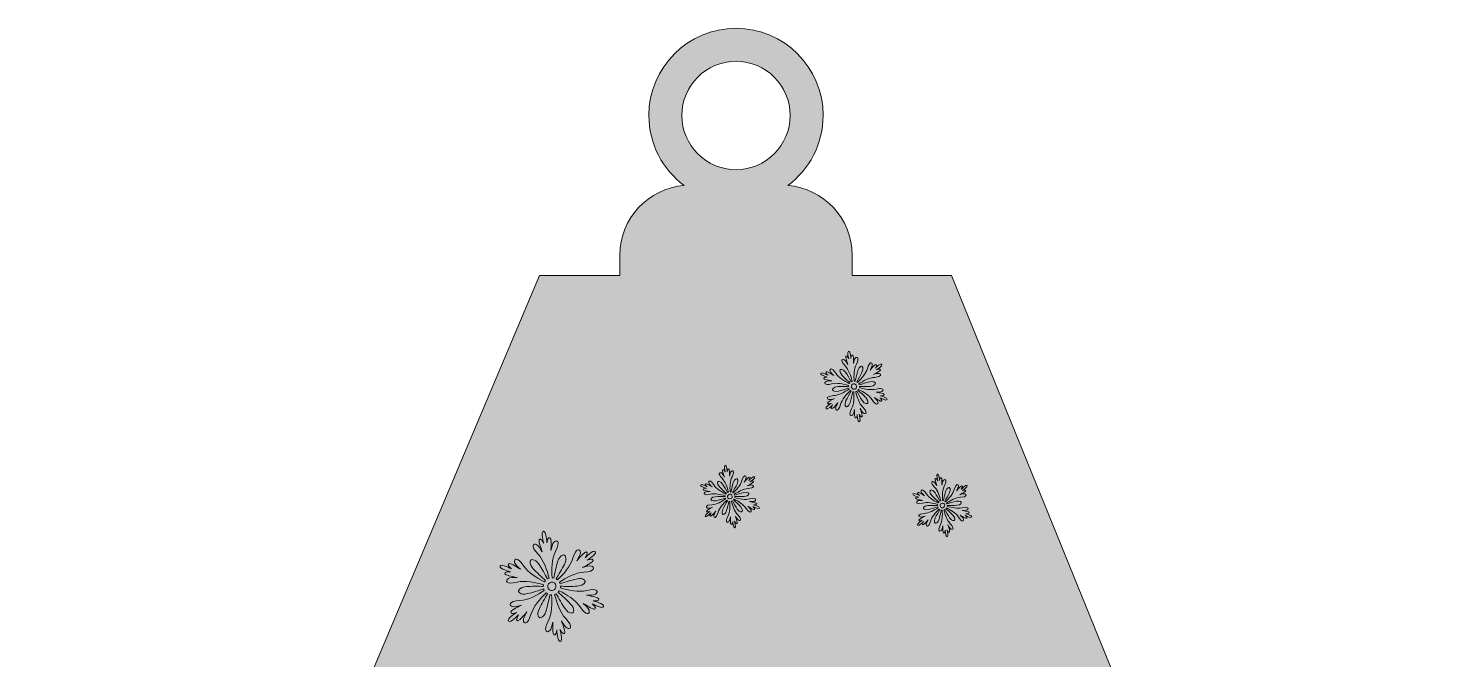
# Model space of a CAD drawing. Header units: millimetres. Extents: x 18 to 232, y -108 to -6.
# Drawn here: x 132.9 to 232.3, y -50 to -5.6 of the extents above; entities that cross this region are included whole.
import ezdxf

# ---------------------------------------------------------------- set-up
doc = ezdxf.new("R2010")
doc.units = ezdxf.units.MM
doc.header["$MEASUREMENT"] = 0
doc.layers.add('engraving', color=7, linetype='Continuous')
doc.layers.add('Layer 1', color=7, linetype='Continuous')

msp = doc.modelspace()

# ---------------------------------------------------------------- hatches: boundary and pattern name
at = {"layer": 'Layer 1'}
h = msp.add_hatch(color=2, dxfattribs=at)
h.dxf.hatch_style = 2
edge = h.paths.add_edge_path()
edge.add_spline(control_points=[(197.706, -22.996), (197.706, -22.996), (190.737, -22.996), (190.737, -22.996), (190.737, -22.996), (190.737, -21.562), (190.737, -21.562), (190.737, -18.994), (188.732, -16.876), (186.212, -16.684), (187.717, -15.569), (188.697, -13.785), (188.697, -11.769), (188.697, -8.388), (185.956, -5.648), (182.576, -5.648), (179.195, -5.648), (176.455, -8.388), (176.455, -11.769), (176.455, -13.785), (177.435, -15.569), (178.94, -16.684), (176.419, -16.876), (174.415, -18.994), (174.415, -21.562), (174.415, -21.562), (174.415, -22.996), (174.415, -22.996), (174.415, -22.996), (168.783, -22.996), (168.783, -22.996), (168.783, -22.996), (132.871, -108.064), (132.871, -108.064), (132.871, -108.064), (161.734, -108.064), (161.734, -108.064), (161.734, -108.064), (166.109, -96.033), (166.109, -96.033), (166.109, -96.033), (198.071, -96.033), (198.071, -96.033), (198.071, -96.033), (202.263, -108.064), (202.263, -108.064), (202.263, -108.064), (232.28, -108.064), (232.28, -108.064), (232.28, -108.064), (197.706, -22.996), (197.706, -22.996)], knot_values=[0, 0, 0, 0, 1, 1, 1, 2, 2, 2, 3, 3, 3, 4, 4, 4, 5, 5, 5, 6, 6, 6, 7, 7, 7, 8, 8, 8, 9, 9, 9, 10, 10, 10, 11, 11, 11, 12, 12, 12, 13, 13, 13, 14, 14, 14, 15, 15, 15, 16, 16, 16, 17, 17, 17, 17], degree=3, periodic=1)
edge = h.paths.add_edge_path()
edge.add_spline(control_points=[(178.768, -11.769), (178.768, -9.669), (180.476, -7.961), (182.576, -7.961), (184.675, -7.961), (186.383, -9.669), (186.383, -11.769), (186.383, -13.868), (184.675, -15.576), (182.576, -15.576), (180.476, -15.576), (178.768, -13.868), (178.768, -11.769)], knot_values=[0, 0, 0, 0, 1, 1, 1, 2, 2, 2, 3, 3, 3, 4, 4, 4, 4], degree=3, periodic=1)
h.paths.add_polyline_path([(173.401, -75.92), (182.394, -51.008), (191.143, -75.92)])

# ---------------------------------------------------------------- linework, layer by layer
at = {"layer": 'engraving', "color": 1, "lineweight": 9}
for points, knots in [([(192.732, -31.457), (192.732, -31.457), (193.028, -31.473), (192.984, -31.37), (192.957, -31.305), (192.71, -31.251), (192.425, -31.2), (192.579, -31.202), (192.749, -31.198), (192.825, -31.152), (192.976, -31.063), (192.947, -30.856), (192.433, -30.985), (192.054, -31.079), (191.605, -30.979), (191.24, -30.874), (191.245, -30.848), (191.247, -30.823), (191.247, -30.797), (191.476, -30.803), (191.791, -30.807), (192.003, -30.791), (192.373, -30.762), (192.366, -30.572), (192.366, -30.572), (192.366, -30.572), (192.317, -30.389), (191.955, -30.47), (191.747, -30.517), (191.448, -30.614), (191.231, -30.689), (191.224, -30.664), (191.213, -30.64), (191.201, -30.617), (191.518, -30.409), (191.918, -30.18), (192.308, -30.158), (192.836, -30.129), (192.804, -29.924), (192.632, -29.882), (192.547, -29.862), (192.383, -29.908), (192.237, -29.955), (192.494, -29.822), (192.713, -29.697), (192.721, -29.627), (192.732, -29.516), (192.454, -29.618), (192.454, -29.618), (192.454, -29.618), (192.909, -29.339), (192.824, -29.233), (192.739, -29.126), (192.366, -29.508), (192.366, -29.508), (192.366, -29.508), (192.527, -29.26), (192.416, -29.246), (192.346, -29.237), (192.176, -29.424), (191.99, -29.645), (192.068, -29.513), (192.149, -29.364), (192.148, -29.276), (192.146, -29.099), (191.953, -29.022), (191.807, -29.53), (191.699, -29.906), (191.388, -30.246), (191.114, -30.509), (191.095, -30.492), (191.073, -30.477), (191.051, -30.464), (191.171, -30.269), (191.332, -29.998), (191.424, -29.806), (191.584, -29.471), (191.416, -29.382), (191.416, -29.382), (191.416, -29.382), (191.233, -29.334), (191.122, -29.688), (191.059, -29.891), (190.994, -30.199), (190.949, -30.424), (190.924, -30.418), (190.898, -30.415), (190.873, -30.414), (190.851, -30.035), (190.852, -29.574), (191.029, -29.226), (191.267, -28.753), (191.073, -28.679), (190.952, -28.807), (190.891, -28.871), (190.849, -29.035), (190.817, -29.186), (190.83, -28.897), (190.832, -28.644), (190.775, -28.603), (190.684, -28.538), (190.634, -28.83), (190.634, -28.83), (190.634, -28.83), (190.619, -28.296), (190.485, -28.316), (190.35, -28.336), (190.495, -28.851), (190.495, -28.851), (190.495, -28.851), (190.36, -28.587), (190.293, -28.676), (190.25, -28.732), (190.327, -28.973), (190.425, -29.245), (190.35, -29.111), (190.261, -28.966), (190.184, -28.923), (190.031, -28.837), (189.867, -28.965), (190.235, -29.346), (190.506, -29.627), (190.644, -30.067), (190.735, -30.435), (190.711, -30.443), (190.688, -30.454), (190.665, -30.467), (190.556, -30.265), (190.403, -29.991), (190.282, -29.815), (190.072, -29.509), (189.911, -29.61), (189.911, -29.61), (189.911, -29.61), (189.777, -29.745), (190.029, -30.017), (190.174, -30.174), (190.407, -30.385), (190.58, -30.535), (190.562, -30.555), (190.546, -30.575), (190.533, -30.597), (190.194, -30.426), (189.795, -30.194), (189.581, -29.867), (189.292, -29.425), (189.131, -29.556), (189.181, -29.725), (189.206, -29.809), (189.327, -29.928), (189.441, -30.031), (189.198, -29.875), (188.979, -29.747), (188.916, -29.776), (188.814, -29.822), (189.041, -30.011), (189.041, -30.011), (189.041, -30.011), (188.572, -29.757), (188.522, -29.884), (188.472, -30.011), (188.989, -30.143), (188.989, -30.143), (188.989, -30.143), (188.694, -30.127), (188.738, -30.23), (188.765, -30.295), (189.012, -30.349), (189.297, -30.4), (189.143, -30.398), (188.973, -30.403), (188.897, -30.448), (188.746, -30.538), (188.775, -30.743), (189.289, -30.615), (189.668, -30.52), (190.117, -30.621), (190.482, -30.726), (190.477, -30.751), (190.474, -30.777), (190.475, -30.803), (190.246, -30.796), (189.931, -30.792), (189.719, -30.809), (189.349, -30.838), (189.356, -31.028), (189.356, -31.028), (189.356, -31.028), (189.405, -31.211), (189.767, -31.129), (189.975, -31.082), (190.274, -30.985), (190.491, -30.911), (190.498, -30.936), (190.508, -30.96), (190.521, -30.983), (190.204, -31.191), (189.804, -31.42), (189.414, -31.442), (188.886, -31.471), (188.918, -31.677), (189.089, -31.718), (189.175, -31.738), (189.339, -31.693), (189.485, -31.645), (189.228, -31.778), (189.008, -31.903), (189.001, -31.973), (188.99, -32.084), (189.268, -31.982), (189.268, -31.982), (189.268, -31.982), (188.813, -32.261), (188.898, -32.368), (188.983, -32.474), (189.356, -32.092), (189.356, -32.092), (189.356, -32.092), (189.195, -32.34), (189.306, -32.354), (189.375, -32.363), (189.546, -32.176), (189.732, -31.955), (189.654, -32.087), (189.573, -32.237), (189.574, -32.324), (189.576, -32.501), (189.769, -32.578), (189.914, -32.069), (190.022, -31.694), (190.334, -31.354), (190.608, -31.091), (190.627, -31.109), (190.649, -31.123), (190.67, -31.136), (190.55, -31.331), (190.39, -31.601), (190.298, -31.794), (190.138, -32.129), (190.306, -32.217), (190.306, -32.217), (190.306, -32.217), (190.489, -32.266), (190.599, -31.912), (190.663, -31.708), (190.728, -31.401), (190.773, -31.176), (190.797, -31.182), (190.823, -31.185), (190.849, -31.186), (190.871, -31.565), (190.87, -32.025), (190.693, -32.374), (190.454, -32.847), (190.649, -32.921), (190.77, -32.793), (190.83, -32.729), (190.873, -32.564), (190.905, -32.414), (190.892, -32.703), (190.89, -32.956), (190.947, -32.997), (191.038, -33.062), (191.088, -32.771), (191.088, -32.771), (191.088, -32.771), (191.102, -33.304), (191.237, -33.284), (191.371, -33.263), (191.227, -32.75), (191.227, -32.75), (191.227, -32.75), (191.362, -33.013), (191.429, -32.923), (191.472, -32.868), (191.395, -32.627), (191.297, -32.355), (191.372, -32.489), (191.461, -32.634), (191.538, -32.677), (191.691, -32.763), (191.855, -32.635), (191.487, -32.254), (191.215, -31.973), (191.077, -31.533), (190.987, -31.165), (191.01, -31.157), (191.034, -31.146), (191.057, -31.133), (191.166, -31.335), (191.319, -31.609), (191.44, -31.785), (191.65, -32.091), (191.811, -31.99), (191.811, -31.99), (191.811, -31.99), (191.945, -31.855), (191.693, -31.582), (191.548, -31.426), (191.315, -31.216), (191.142, -31.065), (191.16, -31.046), (191.176, -31.025), (191.189, -31.003), (191.528, -31.173), (191.927, -31.405), (192.14, -31.732), (192.43, -32.175), (192.591, -32.044), (192.541, -31.875), (192.516, -31.791), (192.395, -31.672), (192.281, -31.569), (192.524, -31.725), (192.742, -31.853), (192.806, -31.824), (192.908, -31.778), (192.681, -31.589), (192.681, -31.589), (192.681, -31.589), (193.15, -31.843), (193.2, -31.716), (193.25, -31.589), (192.732, -31.457), (192.732, -31.457)], [0, 0, 0, 0, 1, 1, 1, 2, 2, 2, 3, 3, 3, 4, 4, 4, 5, 5, 5, 6, 6, 6, 7, 7, 7, 8, 8, 8, 9, 9, 9, 10, 10, 10, 11, 11, 11, 12, 12, 12, 13, 13, 13, 14, 14, 14, 15, 15, 15, 16, 16, 16, 17, 17, 17, 18, 18, 18, 19, 19, 19, 20, 20, 20, 21, 21, 21, 22, 22, 22, 23, 23, 23, 24, 24, 24, 25, 25, 25, 26, 26, 26, 27, 27, 27, 28, 28, 28, 29, 29, 29, 30, 30, 30, 31, 31, 31, 32, 32, 32, 33, 33, 33, 34, 34, 34, 35, 35, 35, 36, 36, 36, 37, 37, 37, 38, 38, 38, 39, 39, 39, 40, 40, 40, 41, 41, 41, 42, 42, 42, 43, 43, 43, 44, 44, 44, 45, 45, 45, 46, 46, 46, 47, 47, 47, 48, 48, 48, 49, 49, 49, 50, 50, 50, 51, 51, 51, 52, 52, 52, 53, 53, 53, 54, 54, 54, 55, 55, 55, 56, 56, 56, 57, 57, 57, 58, 58, 58, 59, 59, 59, 60, 60, 60, 61, 61, 61, 62, 62, 62, 63, 63, 63, 64, 64, 64, 65, 65, 65, 66, 66, 66, 67, 67, 67, 68, 68, 68, 69, 69, 69, 70, 70, 70, 71, 71, 71, 72, 72, 72, 73, 73, 73, 74, 74, 74, 75, 75, 75, 76, 76, 76, 77, 77, 77, 78, 78, 78, 79, 79, 79, 80, 80, 80, 81, 81, 81, 82, 82, 82, 83, 83, 83, 84, 84, 84, 85, 85, 85, 86, 86, 86, 87, 87, 87, 88, 88, 88, 89, 89, 89, 90, 90, 90, 91, 91, 91, 92, 92, 92, 93, 93, 93, 94, 94, 94, 95, 95, 95, 96, 96, 96, 97, 97, 97, 98, 98, 98, 99, 99, 99, 100, 100, 100, 101, 101, 101, 102, 102, 102, 103, 103, 103, 104, 104, 104, 105, 105, 105, 106, 106, 106, 107, 107, 107, 108, 108, 108, 108]), ([(190.889, -30.986), (190.786, -31.001), (190.691, -30.931), (190.675, -30.828), (190.66, -30.725), (190.73, -30.63), (190.833, -30.614), (190.935, -30.599), (191.031, -30.669), (191.047, -30.772), (191.062, -30.874), (190.992, -30.97), (190.889, -30.986)], [0, 0, 0, 0, 1, 1, 1, 2, 2, 2, 3, 3, 3, 4, 4, 4, 4]), ([(183.805, -39.113), (183.805, -39.113), (184.067, -39.127), (184.028, -39.036), (184.004, -38.979), (183.786, -38.931), (183.534, -38.886), (183.67, -38.888), (183.82, -38.884), (183.887, -38.843), (184.021, -38.764), (183.995, -38.582), (183.541, -38.695), (183.206, -38.779), (182.808, -38.69), (182.485, -38.597), (182.49, -38.575), (182.492, -38.552), (182.492, -38.529), (182.695, -38.535), (182.973, -38.539), (183.161, -38.524), (183.488, -38.498), (183.482, -38.33), (183.482, -38.33), (183.482, -38.33), (183.438, -38.168), (183.118, -38.241), (182.934, -38.282), (182.669, -38.368), (182.477, -38.434), (182.471, -38.412), (182.462, -38.391), (182.451, -38.37), (182.732, -38.186), (183.085, -37.984), (183.43, -37.964), (183.898, -37.938), (183.869, -37.757), (183.717, -37.72), (183.641, -37.702), (183.497, -37.743), (183.367, -37.785), (183.595, -37.667), (183.789, -37.557), (183.795, -37.495), (183.805, -37.397), (183.559, -37.487), (183.559, -37.487), (183.559, -37.487), (183.962, -37.24), (183.887, -37.146), (183.812, -37.052), (183.481, -37.39), (183.481, -37.39), (183.481, -37.39), (183.624, -37.17), (183.526, -37.158), (183.464, -37.15), (183.313, -37.315), (183.149, -37.511), (183.218, -37.393), (183.29, -37.262), (183.289, -37.184), (183.287, -37.028), (183.116, -36.96), (182.987, -37.409), (182.892, -37.742), (182.617, -38.042), (182.375, -38.274), (182.357, -38.259), (182.338, -38.246), (182.319, -38.235), (182.425, -38.062), (182.567, -37.823), (182.649, -37.653), (182.79, -37.357), (182.641, -37.278), (182.641, -37.278), (182.641, -37.278), (182.479, -37.235), (182.382, -37.549), (182.326, -37.729), (182.268, -38.001), (182.229, -38.2), (182.206, -38.194), (182.184, -38.191), (182.161, -38.191), (182.141, -37.856), (182.143, -37.448), (182.299, -37.14), (182.51, -36.722), (182.338, -36.656), (182.231, -36.769), (182.177, -36.826), (182.14, -36.971), (182.112, -37.104), (182.123, -36.849), (182.125, -36.625), (182.075, -36.589), (181.994, -36.532), (181.95, -36.789), (181.95, -36.789), (181.95, -36.789), (181.937, -36.317), (181.818, -36.335), (181.699, -36.353), (181.826, -36.808), (181.826, -36.808), (181.826, -36.808), (181.708, -36.575), (181.648, -36.654), (181.61, -36.703), (181.678, -36.917), (181.765, -37.157), (181.699, -37.038), (181.62, -36.91), (181.552, -36.872), (181.416, -36.796), (181.271, -36.909), (181.597, -37.246), (181.837, -37.494), (181.959, -37.883), (182.039, -38.209), (182.018, -38.216), (181.997, -38.226), (181.977, -38.238), (181.881, -38.059), (181.745, -37.816), (181.638, -37.661), (181.453, -37.39), (181.31, -37.48), (181.31, -37.48), (181.31, -37.48), (181.192, -37.599), (181.415, -37.84), (181.543, -37.978), (181.749, -38.165), (181.902, -38.298), (181.886, -38.315), (181.872, -38.333), (181.86, -38.352), (181.56, -38.202), (181.208, -37.997), (181.019, -37.707), (180.763, -37.316), (180.62, -37.431), (180.664, -37.581), (180.686, -37.656), (180.794, -37.76), (180.894, -37.852), (180.68, -37.714), (180.486, -37.601), (180.43, -37.626), (180.34, -37.667), (180.541, -37.835), (180.541, -37.835), (180.541, -37.835), (180.126, -37.61), (180.082, -37.722), (180.038, -37.834), (180.495, -37.951), (180.495, -37.951), (180.495, -37.951), (180.234, -37.937), (180.273, -38.028), (180.296, -38.085), (180.515, -38.133), (180.767, -38.178), (180.631, -38.177), (180.481, -38.181), (180.414, -38.22), (180.28, -38.3), (180.306, -38.482), (180.76, -38.368), (181.095, -38.285), (181.493, -38.374), (181.815, -38.467), (181.811, -38.489), (181.809, -38.512), (181.809, -38.535), (181.606, -38.529), (181.328, -38.525), (181.14, -38.54), (180.813, -38.566), (180.819, -38.733), (180.819, -38.733), (180.819, -38.733), (180.863, -38.896), (181.183, -38.823), (181.367, -38.782), (181.632, -38.696), (181.823, -38.631), (181.83, -38.652), (181.838, -38.674), (181.849, -38.694), (181.569, -38.878), (181.216, -39.081), (180.871, -39.1), (180.403, -39.126), (180.432, -39.307), (180.584, -39.344), (180.66, -39.362), (180.804, -39.321), (180.934, -39.28), (180.706, -39.397), (180.512, -39.507), (180.506, -39.569), (180.496, -39.667), (180.741, -39.577), (180.741, -39.577), (180.741, -39.577), (180.339, -39.824), (180.414, -39.919), (180.489, -40.013), (180.82, -39.675), (180.82, -39.675), (180.82, -39.675), (180.677, -39.894), (180.775, -39.907), (180.837, -39.914), (180.988, -39.749), (181.152, -39.553), (181.083, -39.67), (181.011, -39.803), (181.012, -39.88), (181.014, -40.036), (181.185, -40.105), (181.313, -39.655), (181.408, -39.322), (181.684, -39.022), (181.926, -38.789), (181.944, -38.805), (181.963, -38.818), (181.982, -38.829), (181.875, -39.002), (181.734, -39.241), (181.652, -39.411), (181.511, -39.707), (181.659, -39.786), (181.659, -39.786), (181.659, -39.786), (181.822, -39.829), (181.919, -39.515), (181.975, -39.335), (182.033, -39.064), (182.072, -38.865), (182.094, -38.87), (182.117, -38.873), (182.14, -38.874), (182.159, -39.208), (182.158, -39.616), (182.002, -39.924), (181.791, -40.342), (181.963, -40.408), (182.07, -40.294), (182.123, -40.238), (182.161, -40.092), (182.189, -39.96), (182.178, -40.215), (182.176, -40.439), (182.226, -40.475), (182.307, -40.532), (182.351, -40.275), (182.351, -40.275), (182.351, -40.275), (182.364, -40.747), (182.483, -40.729), (182.602, -40.711), (182.475, -40.256), (182.475, -40.256), (182.475, -40.256), (182.593, -40.489), (182.653, -40.41), (182.69, -40.361), (182.623, -40.148), (182.536, -39.907), (182.602, -40.026), (182.681, -40.154), (182.749, -40.192), (182.885, -40.268), (183.029, -40.155), (182.704, -39.818), (182.464, -39.569), (182.342, -39.181), (182.262, -38.855), (182.282, -38.848), (182.304, -38.838), (182.324, -38.827), (182.42, -39.005), (182.556, -39.247), (182.662, -39.403), (182.848, -39.673), (182.991, -39.584), (182.991, -39.584), (182.991, -39.584), (183.109, -39.465), (182.886, -39.224), (182.758, -39.086), (182.552, -38.9), (182.399, -38.766), (182.415, -38.749), (182.429, -38.731), (182.441, -38.712), (182.741, -38.862), (183.093, -39.067), (183.282, -39.357), (183.538, -39.748), (183.681, -39.632), (183.637, -39.483), (183.615, -39.409), (183.507, -39.303), (183.406, -39.212), (183.621, -39.35), (183.814, -39.463), (183.871, -39.438), (183.961, -39.397), (183.76, -39.23), (183.76, -39.23), (183.76, -39.23), (184.175, -39.455), (184.219, -39.343), (184.263, -39.23), (183.805, -39.113), (183.805, -39.113)], [0, 0, 0, 0, 1, 1, 1, 2, 2, 2, 3, 3, 3, 4, 4, 4, 5, 5, 5, 6, 6, 6, 7, 7, 7, 8, 8, 8, 9, 9, 9, 10, 10, 10, 11, 11, 11, 12, 12, 12, 13, 13, 13, 14, 14, 14, 15, 15, 15, 16, 16, 16, 17, 17, 17, 18, 18, 18, 19, 19, 19, 20, 20, 20, 21, 21, 21, 22, 22, 22, 23, 23, 23, 24, 24, 24, 25, 25, 25, 26, 26, 26, 27, 27, 27, 28, 28, 28, 29, 29, 29, 30, 30, 30, 31, 31, 31, 32, 32, 32, 33, 33, 33, 34, 34, 34, 35, 35, 35, 36, 36, 36, 37, 37, 37, 38, 38, 38, 39, 39, 39, 40, 40, 40, 41, 41, 41, 42, 42, 42, 43, 43, 43, 44, 44, 44, 45, 45, 45, 46, 46, 46, 47, 47, 47, 48, 48, 48, 49, 49, 49, 50, 50, 50, 51, 51, 51, 52, 52, 52, 53, 53, 53, 54, 54, 54, 55, 55, 55, 56, 56, 56, 57, 57, 57, 58, 58, 58, 59, 59, 59, 60, 60, 60, 61, 61, 61, 62, 62, 62, 63, 63, 63, 64, 64, 64, 65, 65, 65, 66, 66, 66, 67, 67, 67, 68, 68, 68, 69, 69, 69, 70, 70, 70, 71, 71, 71, 72, 72, 72, 73, 73, 73, 74, 74, 74, 75, 75, 75, 76, 76, 76, 77, 77, 77, 78, 78, 78, 79, 79, 79, 80, 80, 80, 81, 81, 81, 82, 82, 82, 83, 83, 83, 84, 84, 84, 85, 85, 85, 86, 86, 86, 87, 87, 87, 88, 88, 88, 89, 89, 89, 90, 90, 90, 91, 91, 91, 92, 92, 92, 93, 93, 93, 94, 94, 94, 95, 95, 95, 96, 96, 96, 97, 97, 97, 98, 98, 98, 99, 99, 99, 100, 100, 100, 101, 101, 101, 102, 102, 102, 103, 103, 103, 104, 104, 104, 105, 105, 105, 106, 106, 106, 107, 107, 107, 108, 108, 108, 108]), ([(198.725, -39.73), (198.725, -39.73), (198.986, -39.743), (198.948, -39.652), (198.923, -39.595), (198.705, -39.547), (198.453, -39.503), (198.59, -39.504), (198.739, -39.5), (198.807, -39.46), (198.941, -39.381), (198.914, -39.198), (198.46, -39.312), (198.125, -39.396), (197.727, -39.307), (197.405, -39.214), (197.409, -39.191), (197.411, -39.169), (197.411, -39.146), (197.614, -39.152), (197.892, -39.155), (198.08, -39.14), (198.407, -39.115), (198.401, -38.947), (198.401, -38.947), (198.401, -38.947), (198.357, -38.785), (198.037, -38.857), (197.853, -38.899), (197.589, -38.984), (197.397, -39.05), (197.39, -39.029), (197.381, -39.007), (197.37, -38.987), (197.651, -38.802), (198.005, -38.6), (198.35, -38.581), (198.817, -38.555), (198.788, -38.373), (198.637, -38.337), (198.561, -38.319), (198.416, -38.359), (198.287, -38.401), (198.514, -38.284), (198.708, -38.173), (198.714, -38.111), (198.724, -38.013), (198.478, -38.103), (198.478, -38.103), (198.478, -38.103), (198.881, -37.856), (198.806, -37.762), (198.731, -37.668), (198.401, -38.006), (198.401, -38.006), (198.401, -38.006), (198.543, -37.786), (198.445, -37.774), (198.384, -37.766), (198.233, -37.932), (198.068, -38.127), (198.137, -38.01), (198.209, -37.878), (198.208, -37.8), (198.206, -37.644), (198.035, -37.576), (197.906, -38.026), (197.811, -38.358), (197.536, -38.658), (197.294, -38.891), (197.276, -38.876), (197.258, -38.863), (197.238, -38.851), (197.344, -38.679), (197.487, -38.44), (197.568, -38.27), (197.709, -37.974), (197.561, -37.895), (197.561, -37.895), (197.561, -37.895), (197.399, -37.852), (197.301, -38.165), (197.245, -38.345), (197.187, -38.617), (197.148, -38.816), (197.126, -38.811), (197.103, -38.808), (197.08, -38.807), (197.061, -38.472), (197.062, -38.065), (197.218, -37.756), (197.429, -37.338), (197.257, -37.273), (197.15, -37.386), (197.097, -37.442), (197.059, -37.588), (197.031, -37.721), (197.043, -37.466), (197.044, -37.242), (196.994, -37.206), (196.914, -37.148), (196.869, -37.406), (196.869, -37.406), (196.869, -37.406), (196.856, -36.934), (196.737, -36.952), (196.618, -36.97), (196.746, -37.425), (196.746, -37.425), (196.746, -37.425), (196.627, -37.192), (196.567, -37.27), (196.53, -37.32), (196.598, -37.533), (196.685, -37.773), (196.618, -37.655), (196.539, -37.527), (196.471, -37.489), (196.336, -37.413), (196.191, -37.526), (196.516, -37.862), (196.756, -38.111), (196.878, -38.5), (196.959, -38.826), (196.937, -38.833), (196.917, -38.842), (196.897, -38.854), (196.8, -38.676), (196.664, -38.433), (196.557, -38.278), (196.372, -38.007), (196.23, -38.096), (196.23, -38.096), (196.23, -38.096), (196.111, -38.215), (196.334, -38.456), (196.462, -38.595), (196.669, -38.781), (196.821, -38.914), (196.805, -38.931), (196.791, -38.95), (196.78, -38.969), (196.48, -38.818), (196.127, -38.613), (195.938, -38.324), (195.682, -37.933), (195.539, -38.048), (195.584, -38.198), (195.606, -38.272), (195.713, -38.377), (195.814, -38.468), (195.599, -38.33), (195.406, -38.217), (195.349, -38.243), (195.259, -38.284), (195.46, -38.451), (195.46, -38.451), (195.46, -38.451), (195.045, -38.226), (195.001, -38.338), (194.957, -38.451), (195.415, -38.567), (195.415, -38.567), (195.415, -38.567), (195.154, -38.554), (195.192, -38.645), (195.216, -38.702), (195.434, -38.75), (195.686, -38.795), (195.55, -38.793), (195.4, -38.797), (195.333, -38.837), (195.199, -38.917), (195.225, -39.098), (195.679, -38.985), (196.015, -38.901), (196.412, -38.99), (196.734, -39.083), (196.73, -39.105), (196.728, -39.128), (196.729, -39.151), (196.526, -39.145), (196.247, -39.142), (196.06, -39.156), (195.732, -39.182), (195.738, -39.35), (195.738, -39.35), (195.738, -39.35), (195.782, -39.512), (196.102, -39.44), (196.286, -39.398), (196.551, -39.312), (196.743, -39.247), (196.749, -39.269), (196.758, -39.29), (196.769, -39.31), (196.489, -39.494), (196.135, -39.697), (195.79, -39.716), (195.323, -39.742), (195.352, -39.924), (195.503, -39.96), (195.579, -39.979), (195.723, -39.938), (195.853, -39.896), (195.626, -40.013), (195.431, -40.124), (195.425, -40.186), (195.415, -40.284), (195.661, -40.194), (195.661, -40.194), (195.661, -40.194), (195.258, -40.441), (195.334, -40.535), (195.409, -40.629), (195.739, -40.291), (195.739, -40.291), (195.739, -40.291), (195.596, -40.511), (195.694, -40.523), (195.756, -40.531), (195.907, -40.366), (196.071, -40.17), (196.002, -40.287), (195.931, -40.419), (195.932, -40.497), (195.934, -40.653), (196.104, -40.721), (196.233, -40.271), (196.328, -39.939), (196.604, -39.639), (196.846, -39.406), (196.863, -39.421), (196.882, -39.434), (196.901, -39.446), (196.795, -39.619), (196.653, -39.857), (196.572, -40.027), (196.43, -40.324), (196.579, -40.402), (196.579, -40.402), (196.579, -40.402), (196.741, -40.445), (196.838, -40.132), (196.894, -39.952), (196.952, -39.68), (196.992, -39.481), (197.014, -39.486), (197.037, -39.489), (197.059, -39.49), (197.079, -39.825), (197.077, -40.232), (196.922, -40.541), (196.71, -40.959), (196.882, -41.024), (196.989, -40.911), (197.043, -40.855), (197.08, -40.709), (197.109, -40.576), (197.097, -40.832), (197.095, -41.055), (197.145, -41.091), (197.226, -41.149), (197.271, -40.891), (197.271, -40.891), (197.271, -40.891), (197.283, -41.363), (197.402, -41.345), (197.521, -41.327), (197.394, -40.873), (197.394, -40.873), (197.394, -40.873), (197.513, -41.105), (197.573, -41.027), (197.61, -40.977), (197.542, -40.764), (197.455, -40.524), (197.522, -40.642), (197.601, -40.77), (197.668, -40.808), (197.804, -40.885), (197.949, -40.771), (197.623, -40.435), (197.383, -40.186), (197.261, -39.797), (197.181, -39.472), (197.202, -39.464), (197.223, -39.454), (197.243, -39.443), (197.339, -39.622), (197.475, -39.864), (197.582, -40.019), (197.768, -40.29), (197.91, -40.201), (197.91, -40.201), (197.91, -40.201), (198.029, -40.082), (197.806, -39.84), (197.678, -39.702), (197.471, -39.516), (197.319, -39.382), (197.334, -39.366), (197.348, -39.348), (197.36, -39.328), (197.66, -39.479), (198.013, -39.684), (198.201, -39.973), (198.458, -40.365), (198.6, -40.249), (198.556, -40.099), (198.534, -40.025), (198.427, -39.92), (198.326, -39.829), (198.541, -39.967), (198.734, -40.08), (198.79, -40.055), (198.88, -40.013), (198.679, -39.846), (198.679, -39.846), (198.679, -39.846), (199.095, -40.071), (199.139, -39.959), (199.183, -39.847), (198.725, -39.73), (198.725, -39.73)], [0, 0, 0, 0, 1, 1, 1, 2, 2, 2, 3, 3, 3, 4, 4, 4, 5, 5, 5, 6, 6, 6, 7, 7, 7, 8, 8, 8, 9, 9, 9, 10, 10, 10, 11, 11, 11, 12, 12, 12, 13, 13, 13, 14, 14, 14, 15, 15, 15, 16, 16, 16, 17, 17, 17, 18, 18, 18, 19, 19, 19, 20, 20, 20, 21, 21, 21, 22, 22, 22, 23, 23, 23, 24, 24, 24, 25, 25, 25, 26, 26, 26, 27, 27, 27, 28, 28, 28, 29, 29, 29, 30, 30, 30, 31, 31, 31, 32, 32, 32, 33, 33, 33, 34, 34, 34, 35, 35, 35, 36, 36, 36, 37, 37, 37, 38, 38, 38, 39, 39, 39, 40, 40, 40, 41, 41, 41, 42, 42, 42, 43, 43, 43, 44, 44, 44, 45, 45, 45, 46, 46, 46, 47, 47, 47, 48, 48, 48, 49, 49, 49, 50, 50, 50, 51, 51, 51, 52, 52, 52, 53, 53, 53, 54, 54, 54, 55, 55, 55, 56, 56, 56, 57, 57, 57, 58, 58, 58, 59, 59, 59, 60, 60, 60, 61, 61, 61, 62, 62, 62, 63, 63, 63, 64, 64, 64, 65, 65, 65, 66, 66, 66, 67, 67, 67, 68, 68, 68, 69, 69, 69, 70, 70, 70, 71, 71, 71, 72, 72, 72, 73, 73, 73, 74, 74, 74, 75, 75, 75, 76, 76, 76, 77, 77, 77, 78, 78, 78, 79, 79, 79, 80, 80, 80, 81, 81, 81, 82, 82, 82, 83, 83, 83, 84, 84, 84, 85, 85, 85, 86, 86, 86, 87, 87, 87, 88, 88, 88, 89, 89, 89, 90, 90, 90, 91, 91, 91, 92, 92, 92, 93, 93, 93, 94, 94, 94, 95, 95, 95, 96, 96, 96, 97, 97, 97, 98, 98, 98, 99, 99, 99, 100, 100, 100, 101, 101, 101, 102, 102, 102, 103, 103, 103, 104, 104, 104, 105, 105, 105, 106, 106, 106, 107, 107, 107, 108, 108, 108, 108]), ([(182.175, -38.696), (182.085, -38.71), (182, -38.648), (181.986, -38.557), (181.972, -38.466), (182.035, -38.381), (182.126, -38.368), (182.216, -38.354), (182.301, -38.416), (182.315, -38.507), (182.329, -38.598), (182.266, -38.683), (182.175, -38.696)], [0, 0, 0, 0, 1, 1, 1, 2, 2, 2, 3, 3, 3, 4, 4, 4, 4]), ([(197.095, -39.313), (197.004, -39.327), (196.919, -39.264), (196.905, -39.173), (196.892, -39.083), (196.954, -38.998), (197.045, -38.984), (197.136, -38.97), (197.22, -39.033), (197.234, -39.124), (197.248, -39.214), (197.185, -39.299), (197.095, -39.313)], [0, 0, 0, 0, 1, 1, 1, 2, 2, 2, 3, 3, 3, 4, 4, 4, 4]), ([(172.553, -45.855), (172.553, -45.855), (173.013, -45.879), (172.945, -45.719), (172.902, -45.618), (172.519, -45.534), (172.076, -45.456), (172.316, -45.458), (172.579, -45.451), (172.697, -45.381), (172.933, -45.241), (172.887, -44.921), (172.088, -45.12), (171.499, -45.267), (170.8, -45.111), (170.232, -44.948), (170.24, -44.908), (170.243, -44.868), (170.244, -44.828), (170.6, -44.838), (171.089, -44.845), (171.42, -44.819), (171.995, -44.774), (171.984, -44.479), (171.984, -44.479), (171.984, -44.479), (171.907, -44.194), (171.344, -44.321), (171.021, -44.394), (170.556, -44.544), (170.218, -44.66), (170.207, -44.622), (170.191, -44.585), (170.172, -44.549), (170.665, -44.225), (171.287, -43.869), (171.894, -43.835), (172.715, -43.789), (172.665, -43.47), (172.398, -43.406), (172.265, -43.374), (172.01, -43.446), (171.783, -43.519), (172.183, -43.312), (172.524, -43.118), (172.535, -43.009), (172.552, -42.837), (172.12, -42.995), (172.12, -42.995), (172.12, -42.995), (172.828, -42.561), (172.696, -42.396), (172.564, -42.23), (171.984, -42.824), (171.984, -42.824), (171.984, -42.824), (172.234, -42.438), (172.062, -42.417), (171.953, -42.403), (171.688, -42.693), (171.399, -43.037), (171.521, -42.831), (171.646, -42.6), (171.645, -42.462), (171.641, -42.188), (171.341, -42.069), (171.114, -42.859), (170.947, -43.443), (170.463, -43.971), (170.037, -44.38), (170.007, -44.354), (169.974, -44.33), (169.94, -44.31), (170.126, -44.007), (170.376, -43.587), (170.519, -43.288), (170.768, -42.767), (170.507, -42.629), (170.507, -42.629), (170.507, -42.629), (170.221, -42.553), (170.05, -43.104), (169.952, -43.42), (169.85, -43.899), (169.781, -44.249), (169.741, -44.239), (169.702, -44.234), (169.662, -44.233), (169.627, -43.644), (169.63, -42.927), (169.904, -42.385), (170.275, -41.65), (169.973, -41.535), (169.785, -41.734), (169.691, -41.833), (169.625, -42.089), (169.575, -42.323), (169.596, -41.874), (169.598, -41.48), (169.51, -41.417), (169.369, -41.316), (169.291, -41.769), (169.291, -41.769), (169.291, -41.769), (169.268, -40.939), (169.058, -40.97), (168.849, -41.002), (169.073, -41.802), (169.073, -41.802), (169.073, -41.802), (168.865, -41.392), (168.759, -41.531), (168.694, -41.617), (168.813, -41.992), (168.966, -42.415), (168.849, -42.207), (168.71, -41.981), (168.591, -41.915), (168.352, -41.781), (168.097, -41.98), (168.67, -42.571), (169.092, -43.009), (169.306, -43.692), (169.448, -44.265), (169.41, -44.278), (169.374, -44.295), (169.339, -44.316), (169.169, -44.002), (168.931, -43.575), (168.742, -43.302), (168.416, -42.826), (168.166, -42.983), (168.166, -42.983), (168.166, -42.983), (167.958, -43.192), (168.349, -43.616), (168.574, -43.859), (168.938, -44.187), (169.206, -44.421), (169.178, -44.451), (169.154, -44.484), (169.133, -44.517), (168.605, -44.252), (167.986, -43.891), (167.653, -43.383), (167.203, -42.695), (166.952, -42.898), (167.03, -43.161), (167.069, -43.292), (167.258, -43.476), (167.435, -43.637), (167.057, -43.394), (166.717, -43.195), (166.618, -43.241), (166.459, -43.312), (166.813, -43.607), (166.813, -43.607), (166.813, -43.607), (166.083, -43.211), (166.006, -43.408), (165.928, -43.606), (166.733, -43.811), (166.733, -43.811), (166.733, -43.811), (166.274, -43.787), (166.341, -43.947), (166.383, -44.048), (166.768, -44.132), (167.211, -44.211), (166.971, -44.208), (166.708, -44.215), (166.589, -44.285), (166.354, -44.425), (166.4, -44.745), (167.198, -44.546), (167.788, -44.398), (168.487, -44.554), (169.054, -44.718), (169.046, -44.757), (169.042, -44.798), (169.043, -44.838), (168.686, -44.827), (168.197, -44.821), (167.867, -44.847), (167.291, -44.893), (167.302, -45.187), (167.302, -45.187), (167.302, -45.187), (167.379, -45.473), (167.942, -45.345), (168.266, -45.272), (168.731, -45.121), (169.068, -45.006), (169.08, -45.044), (169.095, -45.082), (169.114, -45.118), (168.621, -45.441), (168, -45.798), (167.393, -45.831), (166.571, -45.877), (166.622, -46.197), (166.888, -46.26), (167.022, -46.292), (167.276, -46.221), (167.504, -46.148), (167.104, -46.354), (166.762, -46.548), (166.751, -46.657), (166.734, -46.829), (167.166, -46.671), (167.166, -46.671), (167.166, -46.671), (166.458, -47.105), (166.59, -47.271), (166.723, -47.437), (167.303, -46.843), (167.303, -46.843), (167.303, -46.843), (167.052, -47.228), (167.225, -47.25), (167.333, -47.263), (167.599, -46.973), (167.888, -46.629), (167.766, -46.835), (167.64, -47.067), (167.642, -47.203), (167.646, -47.478), (167.945, -47.598), (168.171, -46.807), (168.339, -46.223), (168.824, -45.695), (169.249, -45.286), (169.28, -45.313), (169.313, -45.336), (169.347, -45.356), (169.16, -45.66), (168.91, -46.079), (168.767, -46.378), (168.519, -46.9), (168.78, -47.037), (168.78, -47.037), (168.78, -47.037), (169.065, -47.113), (169.236, -46.562), (169.335, -46.246), (169.436, -45.768), (169.506, -45.418), (169.544, -45.427), (169.585, -45.432), (169.625, -45.434), (169.659, -46.022), (169.657, -46.739), (169.383, -47.281), (169.011, -48.016), (169.314, -48.132), (169.502, -47.932), (169.596, -47.833), (169.662, -47.577), (169.712, -47.344), (169.691, -47.793), (169.688, -48.185), (169.776, -48.249), (169.918, -48.35), (169.996, -47.898), (169.996, -47.898), (169.996, -47.898), (170.018, -48.727), (170.228, -48.696), (170.437, -48.664), (170.213, -47.865), (170.213, -47.865), (170.213, -47.865), (170.422, -48.274), (170.527, -48.135), (170.593, -48.048), (170.474, -47.674), (170.321, -47.252), (170.438, -47.459), (170.577, -47.685), (170.695, -47.751), (170.934, -47.886), (171.188, -47.686), (170.617, -47.094), (170.195, -46.657), (169.98, -45.973), (169.839, -45.401), (169.875, -45.388), (169.913, -45.371), (169.948, -45.351), (170.117, -45.665), (170.356, -46.091), (170.543, -46.364), (170.87, -46.84), (171.12, -46.683), (171.12, -46.683), (171.12, -46.683), (171.329, -46.474), (170.937, -46.05), (170.712, -45.806), (170.349, -45.48), (170.081, -45.244), (170.109, -45.215), (170.133, -45.183), (170.154, -45.149), (170.681, -45.414), (171.301, -45.774), (171.633, -46.283), (172.083, -46.972), (172.334, -46.768), (172.256, -46.505), (172.218, -46.374), (172.029, -46.189), (171.852, -46.029), (172.23, -46.271), (172.569, -46.471), (172.669, -46.426), (172.826, -46.354), (172.473, -46.06), (172.473, -46.06), (172.473, -46.06), (173.204, -46.456), (173.281, -46.258), (173.358, -46.061), (172.553, -45.855), (172.553, -45.855)], [0, 0, 0, 0, 1, 1, 1, 2, 2, 2, 3, 3, 3, 4, 4, 4, 5, 5, 5, 6, 6, 6, 7, 7, 7, 8, 8, 8, 9, 9, 9, 10, 10, 10, 11, 11, 11, 12, 12, 12, 13, 13, 13, 14, 14, 14, 15, 15, 15, 16, 16, 16, 17, 17, 17, 18, 18, 18, 19, 19, 19, 20, 20, 20, 21, 21, 21, 22, 22, 22, 23, 23, 23, 24, 24, 24, 25, 25, 25, 26, 26, 26, 27, 27, 27, 28, 28, 28, 29, 29, 29, 30, 30, 30, 31, 31, 31, 32, 32, 32, 33, 33, 33, 34, 34, 34, 35, 35, 35, 36, 36, 36, 37, 37, 37, 38, 38, 38, 39, 39, 39, 40, 40, 40, 41, 41, 41, 42, 42, 42, 43, 43, 43, 44, 44, 44, 45, 45, 45, 46, 46, 46, 47, 47, 47, 48, 48, 48, 49, 49, 49, 50, 50, 50, 51, 51, 51, 52, 52, 52, 53, 53, 53, 54, 54, 54, 55, 55, 55, 56, 56, 56, 57, 57, 57, 58, 58, 58, 59, 59, 59, 60, 60, 60, 61, 61, 61, 62, 62, 62, 63, 63, 63, 64, 64, 64, 65, 65, 65, 66, 66, 66, 67, 67, 67, 68, 68, 68, 69, 69, 69, 70, 70, 70, 71, 71, 71, 72, 72, 72, 73, 73, 73, 74, 74, 74, 75, 75, 75, 76, 76, 76, 77, 77, 77, 78, 78, 78, 79, 79, 79, 80, 80, 80, 81, 81, 81, 82, 82, 82, 83, 83, 83, 84, 84, 84, 85, 85, 85, 86, 86, 86, 87, 87, 87, 88, 88, 88, 89, 89, 89, 90, 90, 90, 91, 91, 91, 92, 92, 92, 93, 93, 93, 94, 94, 94, 95, 95, 95, 96, 96, 96, 97, 97, 97, 98, 98, 98, 99, 99, 99, 100, 100, 100, 101, 101, 101, 102, 102, 102, 103, 103, 103, 104, 104, 104, 105, 105, 105, 106, 106, 106, 107, 107, 107, 108, 108, 108, 108]), ([(169.687, -45.122), (169.527, -45.146), (169.378, -45.036), (169.354, -44.877), (169.33, -44.717), (169.44, -44.568), (169.6, -44.544), (169.759, -44.52), (169.908, -44.63), (169.932, -44.789), (169.956, -44.949), (169.847, -45.098), (169.687, -45.122)], [0, 0, 0, 0, 1, 1, 1, 2, 2, 2, 3, 3, 3, 4, 4, 4, 4])]:
    msp.add_open_spline(points, degree=3, knots=knots, dxfattribs=at)
at = {"layer": 'Layer 1', "lineweight": 0}
for points, knots in [([(197.706, -22.996), (197.706, -22.996), (190.737, -22.996), (190.737, -22.996), (190.737, -22.996), (190.737, -21.562), (190.737, -21.562), (190.737, -18.994), (188.732, -16.876), (186.212, -16.684), (187.717, -15.569), (188.697, -13.785), (188.697, -11.769), (188.697, -8.388), (185.956, -5.648), (182.576, -5.648), (179.195, -5.648), (176.455, -8.388), (176.455, -11.769), (176.455, -13.785), (177.435, -15.569), (178.94, -16.684), (176.419, -16.876), (174.415, -18.994), (174.415, -21.562), (174.415, -21.562), (174.415, -22.996), (174.415, -22.996), (174.415, -22.996), (168.783, -22.996), (168.783, -22.996), (168.783, -22.996), (132.871, -108.064), (132.871, -108.064), (132.871, -108.064), (161.734, -108.064), (161.734, -108.064), (161.734, -108.064), (166.109, -96.033), (166.109, -96.033), (166.109, -96.033), (198.071, -96.033), (198.071, -96.033), (198.071, -96.033), (202.263, -108.064), (202.263, -108.064), (202.263, -108.064), (232.28, -108.064), (232.28, -108.064), (232.28, -108.064), (197.706, -22.996), (197.706, -22.996)], [0, 0, 0, 0, 1, 1, 1, 2, 2, 2, 3, 3, 3, 4, 4, 4, 5, 5, 5, 6, 6, 6, 7, 7, 7, 8, 8, 8, 9, 9, 9, 10, 10, 10, 11, 11, 11, 12, 12, 12, 13, 13, 13, 14, 14, 14, 15, 15, 15, 16, 16, 16, 17, 17, 17, 17]), ([(178.768, -11.769), (178.768, -9.669), (180.476, -7.961), (182.576, -7.961), (184.675, -7.961), (186.383, -9.669), (186.383, -11.769), (186.383, -13.868), (184.675, -15.576), (182.576, -15.576), (180.476, -15.576), (178.768, -13.868), (178.768, -11.769)], [0, 0, 0, 0, 1, 1, 1, 2, 2, 2, 3, 3, 3, 4, 4, 4, 4])]:
    msp.add_open_spline(points, degree=3, knots=knots, dxfattribs=at)

doc.saveas('drawing.dxf')
